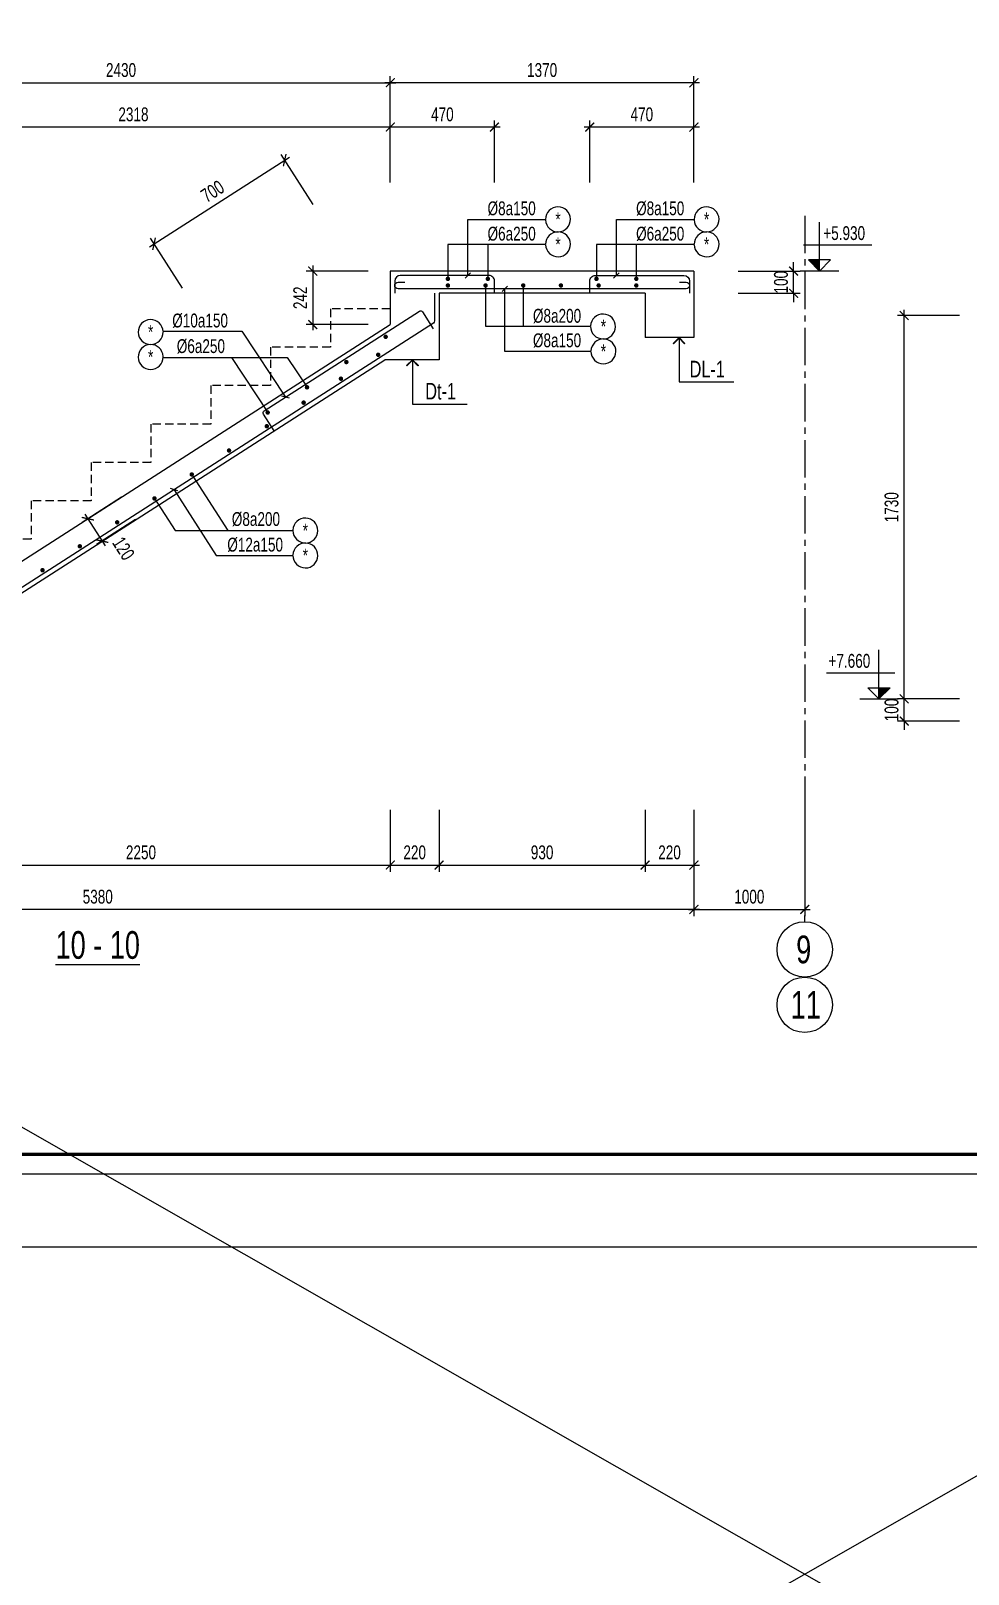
# Model space of a CAD drawing. Header units: millimetres. Extents: x -77370 to 109412, y -14880 to 214694.
# Drawn here: x 8828 to 17287, y 38339 to 52268 of the extents above; entities that cross this region are included whole.
import ezdxf
from ezdxf.enums import TextEntityAlignment as Align

# ---------------------------------------------------------------- set-up
doc = ezdxf.new("R2010")
doc.units = ezdxf.units.MM
doc.header["$LTSCALE"] = 300
doc.header["$MEASUREMENT"] = 0
doc.header["$PDMODE"] = 66
doc.linetypes.add('CENTER2', pattern=[1.125, 0.75, -0.125, 0.125, -0.125])
doc.linetypes.add('HIDDEN', pattern=[0.375, 0.25, -0.125])
doc.layers.get('0').update_dxf_attribs({"linetype": 'CONTINUOUS'})
doc.layers.get('DEFPOINTS').update_dxf_attribs({"linetype": 'CONTINUOUS'})
for name, color, linetype in [('CDC-KHUNGTEN', 7, 'CONTINUOUS'), ('CDC.01.AXIS', 160, 'CENTER2'), ('CDC.02.DIM', 1, 'CONTINUOUS'), ('CDC.03.BORDER', 3, 'CONTINUOUS'), ('CDC.04.HIDDEN', 8, 'HIDDEN'), ('CDC.05.STEEL', 4, 'CONTINUOUS'), ('CDC.06.TEXT', 2, 'CONTINUOUS'), ('CDC.11.NOTE', 8, 'CONTINUOUS'), ('CDC.14.STEELNUM', 2, 'CONTINUOUS'), ('KCS_SNODE', 6, 'CONTINUOUS'), ('TEXTCOL_SHAPE', 6, 'CONTINUOUS')]:
    doc.layers.add(name, color=color, linetype=linetype)
doc.styles.add('KCS_SMTEXT', font='arial.ttf', dxfattribs={"width": 0.7})
doc.styles.add('SMTEXT', font='arial.ttf', dxfattribs={"width": 0.7})
doc.dimstyles.new('KCS_DIM25', dxfattribs={"dimscale": 2, "dimtxt": 62.5, "dimasz": 40, "dimexe": 30, "dimexo": 0, "dimgap": 25, "dimtad": 1, "dimdec": 0, "dimlfac": 0.5, "dimzin": 13, "dimdsep": 46, "dimtxsty": 'KCS_SMTEXT', "dimblk": 'ARCHTICK', "dimcen": 0, "dimdle": 25, "dimclrd": 1, "dimclre": 1, "dimclrt": 2, "dimadec": 0, "dimazin": 0, "dimtfac": 1, "dimtdec": 0, "dimtix": 1, "dimtmove": 2, "dimatfit": 3, "dimfxl": 1, "dimtolj": 1, "dimtzin": 13, "dimarcsym": 0})

# ---------------------------------------------------------------- blocks, each defined once
blk = doc.blocks.new('_ArchTick')
at = {"color": 0, "linetype": 'ByBlock', "const_width": 0.15}
blk.add_lwpolyline([(-0.5, -0.5), (0.5, 0.5)], dxfattribs=at)
blk = doc.blocks.new('*D60')
at = {"layer": 'CDC.02.DIM', "color": 1, "lineweight": -2, "transparency": 16777216}
for p, q in [((15712, 50100), (15712, 50180)), ((15212, 50100), (15772, 50100)), ((15712, 49900), (15712, 50100)), ((15212, 49900), (15772, 49900)), ((15712, 49900), (15712, 49820))]:
    blk.add_line(p, q, dxfattribs=at)
at = {"layer": 'DEFPOINTS', "color": 0, "transparency": 16777216}
for p in [(15212, 50100), (15712, 50100), (15212, 49900)]:
    blk.add_point(p, dxfattribs=at)
at = {"layer": 'CDC.02.DIM', "color": 1, "lineweight": -2, "transparency": 16777216, "xscale": 80, "yscale": 80, "zscale": 80}
for p, rotation in [((15712, 50100), 270), ((15712, 49900), 90)]:
    blk.add_blockref('_ArchTick', p, dxfattribs=dict(at, rotation=rotation))
at = {"layer": 'CDC.02.DIM', "color": 2, "transparency": 16777216, "insert": (15598, 50000), "char_height": 125, "attachment_point": 5, "rotation": 90, "style": 'KCS_SMTEXT'}
blk.add_mtext('\\A1;100', dxfattribs=at)
blk = doc.blocks.new('*D64')
at = {"layer": 'CDC.02.DIM', "color": 1, "lineweight": -2, "transparency": 16777216}
for p, q in [((14812, 45239), (14812, 44279)), ((15812, 45239), (15812, 44279)), ((14762, 44339), (15862, 44339))]:
    blk.add_line(p, q, dxfattribs=at)
at = {"layer": 'DEFPOINTS', "color": 0, "transparency": 16777216}
for p in [(14812, 45239), (15812, 45239), (15812, 44339)]:
    blk.add_point(p, dxfattribs=at)
at = {"layer": 'CDC.02.DIM', "color": 1, "lineweight": -2, "transparency": 16777216, "xscale": 80, "yscale": 80, "zscale": 80, "rotation": 180}
blk.add_blockref('_ArchTick', (14812, 44339), dxfattribs=at)
at = {"layer": 'CDC.02.DIM', "color": 1, "lineweight": -2, "transparency": 16777216, "xscale": 80, "yscale": 80, "zscale": 80}
blk.add_blockref('_ArchTick', (15812, 44339), dxfattribs=at)
at = {"layer": 'CDC.02.DIM', "color": 2, "transparency": 16777216, "insert": (15312, 44453), "char_height": 125, "attachment_point": 5, "style": 'KCS_SMTEXT'}
blk.add_mtext('\\A1;{\\C7;1000}', dxfattribs=at)
blk = doc.blocks.new('*D65')
at = {"layer": 'CDC.02.DIM', "color": 1, "lineweight": -2, "transparency": 16777216}
for p, q in [((4052, 45239), (4052, 44279)), ((14812, 45239), (14812, 44279)), ((14862, 44339), (4002, 44339))]:
    blk.add_line(p, q, dxfattribs=at)
at = {"layer": 'DEFPOINTS', "color": 0, "transparency": 16777216}
for p in [(4052, 45239), (14812, 45239), (4052, 44339)]:
    blk.add_point(p, dxfattribs=at)
at = {"layer": 'CDC.02.DIM', "color": 1, "lineweight": -2, "transparency": 16777216, "xscale": 80, "yscale": 80, "zscale": 80, "rotation": 180}
blk.add_blockref('_ArchTick', (4052, 44339), dxfattribs=at)
at = {"layer": 'CDC.02.DIM', "color": 1, "lineweight": -2, "transparency": 16777216, "xscale": 80, "yscale": 80, "zscale": 80}
blk.add_blockref('_ArchTick', (14812, 44339), dxfattribs=at)
at = {"layer": 'CDC.02.DIM', "color": 2, "transparency": 16777216, "insert": (9432, 44453), "char_height": 125, "attachment_point": 5, "style": 'KCS_SMTEXT'}
blk.add_mtext('\\A1;5380', dxfattribs=at)
blk = doc.blocks.new('*D67')
at = {"layer": 'CDC.02.DIM', "color": 1, "lineweight": -2, "transparency": 16777216}
for p, q in [((12072, 45239), (12072, 44679)), ((12512, 45239), (12512, 44679)), ((12022, 44739), (12562, 44739))]:
    blk.add_line(p, q, dxfattribs=at)
at = {"layer": 'DEFPOINTS', "color": 0, "transparency": 16777216}
for p in [(12072, 45239), (12512, 45239), (12512, 44739)]:
    blk.add_point(p, dxfattribs=at)
at = {"layer": 'CDC.02.DIM', "color": 1, "lineweight": -2, "transparency": 16777216, "xscale": 80, "yscale": 80, "zscale": 80, "rotation": 180}
blk.add_blockref('_ArchTick', (12072, 44739), dxfattribs=at)
at = {"layer": 'CDC.02.DIM', "color": 1, "lineweight": -2, "transparency": 16777216, "xscale": 80, "yscale": 80, "zscale": 80}
blk.add_blockref('_ArchTick', (12512, 44739), dxfattribs=at)
at = {"layer": 'CDC.02.DIM', "color": 2, "transparency": 16777216, "insert": (12292, 44853), "char_height": 125, "attachment_point": 5, "style": 'KCS_SMTEXT'}
blk.add_mtext('\\A1;220', dxfattribs=at)
blk = doc.blocks.new('*D68')
at = {"layer": 'CDC.02.DIM', "color": 1, "lineweight": -2, "transparency": 16777216}
for p, q in [((14372, 45239), (14372, 44679)), ((14812, 45239), (14812, 44679)), ((14322, 44739), (14862, 44739))]:
    blk.add_line(p, q, dxfattribs=at)
at = {"layer": 'DEFPOINTS', "color": 0, "transparency": 16777216}
for p in [(14372, 45239), (14812, 45239), (14812, 44739)]:
    blk.add_point(p, dxfattribs=at)
at = {"layer": 'CDC.02.DIM', "color": 1, "lineweight": -2, "transparency": 16777216, "xscale": 80, "yscale": 80, "zscale": 80, "rotation": 180}
blk.add_blockref('_ArchTick', (14372, 44739), dxfattribs=at)
at = {"layer": 'CDC.02.DIM', "color": 1, "lineweight": -2, "transparency": 16777216, "xscale": 80, "yscale": 80, "zscale": 80}
blk.add_blockref('_ArchTick', (14812, 44739), dxfattribs=at)
at = {"layer": 'CDC.02.DIM', "color": 2, "transparency": 16777216, "insert": (14592, 44853), "char_height": 125, "attachment_point": 5, "style": 'KCS_SMTEXT'}
blk.add_mtext('\\A1;220', dxfattribs=at)
blk = doc.blocks.new('*D79')
at = {"layer": 'CDC.02.DIM', "color": 1, "lineweight": -2, "transparency": 16777216}
for p, q in [((16710, 46239), (16710, 46319)), ((17210, 46239), (16650, 46239)), ((16710, 46039), (16710, 46239)), ((17210, 46039), (16650, 46039)), ((16710, 46039), (16710, 45959))]:
    blk.add_line(p, q, dxfattribs=at)
at = {"layer": 'DEFPOINTS', "color": 0, "transparency": 16777216}
for p in [(16710, 46239), (17210, 46239), (17210, 46039)]:
    blk.add_point(p, dxfattribs=at)
at = {"layer": 'CDC.02.DIM', "color": 1, "lineweight": -2, "transparency": 16777216, "xscale": 80, "yscale": 80, "zscale": 80}
for p, rotation in [((16710, 46239), 270), ((16710, 46039), 90)]:
    blk.add_blockref('_ArchTick', p, dxfattribs=dict(at, rotation=rotation))
at = {"layer": 'CDC.02.DIM', "color": 2, "transparency": 16777216, "insert": (16596, 46139), "char_height": 125, "attachment_point": 5, "rotation": 90, "style": 'KCS_SMTEXT'}
blk.add_mtext('\\A1;100', dxfattribs=at)
blk = doc.blocks.new('*D80')
at = {"layer": 'CDC.02.DIM', "color": 1, "lineweight": -2, "transparency": 16777216}
for p, q in [((16710, 46189), (16710, 49749)), ((17210, 49699), (16650, 49699)), ((17210, 46239), (16650, 46239))]:
    blk.add_line(p, q, dxfattribs=at)
at = {"layer": 'DEFPOINTS', "color": 0, "transparency": 16777216}
for p in [(16710, 49699), (17210, 49699), (17210, 46239)]:
    blk.add_point(p, dxfattribs=at)
at = {"layer": 'CDC.02.DIM', "color": 1, "lineweight": -2, "transparency": 16777216, "xscale": 80, "yscale": 80, "zscale": 80}
for p, rotation in [((16710, 49699), 90), ((16710, 46239), 270)]:
    blk.add_blockref('_ArchTick', p, dxfattribs=dict(at, rotation=rotation))
at = {"layer": 'CDC.02.DIM', "color": 2, "transparency": 16777216, "insert": (16596, 47969), "char_height": 125, "attachment_point": 5, "rotation": 90, "style": 'KCS_SMTEXT'}
blk.add_mtext('\\A1;1730', dxfattribs=at)
blk = doc.blocks.new('*D98')
at = {"layer": 'CDC.02.DIM', "color": 1, "lineweight": -2, "transparency": 16777216}
for p, q in [((9898, 50319), (11161, 51129)), ((11376, 50702), (11086, 51153)), ((10197, 49946), (9908, 50396))]:
    blk.add_line(p, q, dxfattribs=at)
at = {"layer": 'DEFPOINTS', "color": 0, "transparency": 16777216}
for p in [(11119, 51102), (11376, 50702), (10197, 49946)]:
    blk.add_point(p, dxfattribs=at)
at = {"layer": 'CDC.02.DIM', "color": 1, "lineweight": -2, "transparency": 16777216, "xscale": 80, "yscale": 80, "zscale": 80}
for p, rotation in [((11119, 51102), 32.69946113714801), ((9940, 50346), 212.699461137148)]:
    blk.add_blockref('_ArchTick', p, dxfattribs=dict(at, rotation=rotation))
at = {"layer": 'CDC.02.DIM', "color": 2, "transparency": 16777216, "insert": (10468, 50820), "char_height": 125, "attachment_point": 5, "rotation": 32.6995, "style": 'KCS_SMTEXT'}
blk.add_mtext('\\A1;700', dxfattribs=at)
blk = doc.blocks.new('*D100')
at = {"layer": 'CDC.02.DIM', "color": 1, "lineweight": -2, "transparency": 16777216}
for p, q in [((9645, 48059), (9292, 47832)), ((9316, 47907), (9499, 47621)), ((9774, 47857), (9422, 47631))]:
    blk.add_line(p, q, dxfattribs=at)
at = {"layer": 'DEFPOINTS', "color": 0, "transparency": 16777216}
for p in [(9645, 48059), (9774, 47857), (9472, 47663)]:
    blk.add_point(p, dxfattribs=at)
at = {"layer": 'CDC.02.DIM', "color": 1, "lineweight": -2, "transparency": 16777216, "xscale": 80, "yscale": 80, "zscale": 80}
for p, rotation in [((9343, 47865), 122.6994611315348), ((9472, 47663), 302.6994611315349)]:
    blk.add_blockref('_ArchTick', p, dxfattribs=dict(at, rotation=rotation))
at = {"layer": 'CDC.02.DIM', "color": 2, "transparency": 16777216, "insert": (9664, 47596), "char_height": 125, "attachment_point": 5, "rotation": 302.6995, "style": 'KCS_SMTEXT'}
blk.add_mtext('\\A1;120', dxfattribs=at)
blk = doc.blocks.new('*D113')
at = {"layer": 'CDC.02.DIM', "color": 1, "lineweight": -2, "transparency": 16777216}
for p, q in [((7212, 51300), (7212, 51860)), ((12072, 51300), (12072, 51860)), ((7162, 51800), (12122, 51800))]:
    blk.add_line(p, q, dxfattribs=at)
at = {"layer": 'DEFPOINTS', "color": 0, "transparency": 16777216}
for p in [(12072, 51800), (7212, 51300), (12072, 51300)]:
    blk.add_point(p, dxfattribs=at)
at = {"layer": 'CDC.02.DIM', "color": 1, "lineweight": -2, "transparency": 16777216, "xscale": 80, "yscale": 80, "zscale": 80, "rotation": 180}
blk.add_blockref('_ArchTick', (7212, 51800), dxfattribs=at)
at = {"layer": 'CDC.02.DIM', "color": 1, "lineweight": -2, "transparency": 16777216, "xscale": 80, "yscale": 80, "zscale": 80}
blk.add_blockref('_ArchTick', (12072, 51800), dxfattribs=at)
at = {"layer": 'CDC.02.DIM', "color": 2, "transparency": 16777216, "insert": (9642, 51914), "char_height": 125, "attachment_point": 5, "style": 'KCS_SMTEXT'}
blk.add_mtext('\\A1;2430', dxfattribs=at)
blk = doc.blocks.new('*D114')
at = {"layer": 'CDC.02.DIM', "color": 1, "lineweight": -2, "transparency": 16777216}
for p, q in [((12072, 51300), (12072, 51860)), ((14812, 51300), (14812, 51860)), ((14862, 51800), (12022, 51800))]:
    blk.add_line(p, q, dxfattribs=at)
at = {"layer": 'DEFPOINTS', "color": 0, "transparency": 16777216}
for p in [(12072, 51800), (12072, 51300), (14812, 51300)]:
    blk.add_point(p, dxfattribs=at)
at = {"layer": 'CDC.02.DIM', "color": 1, "lineweight": -2, "transparency": 16777216, "xscale": 80, "yscale": 80, "zscale": 80, "rotation": 180}
blk.add_blockref('_ArchTick', (12072, 51800), dxfattribs=at)
at = {"layer": 'CDC.02.DIM', "color": 1, "lineweight": -2, "transparency": 16777216, "xscale": 80, "yscale": 80, "zscale": 80}
blk.add_blockref('_ArchTick', (14812, 51800), dxfattribs=at)
at = {"layer": 'CDC.02.DIM', "color": 2, "transparency": 16777216, "insert": (13442, 51914), "char_height": 125, "attachment_point": 5, "style": 'KCS_SMTEXT'}
blk.add_mtext('\\A1;1370', dxfattribs=at)
blk = doc.blocks.new('*D115')
at = {"layer": 'CDC.02.DIM', "color": 1, "lineweight": -2, "transparency": 16777216}
for p, q in [((14862, 51400), (13822, 51400)), ((13872, 50900), (13872, 51460)), ((14812, 50900), (14812, 51460))]:
    blk.add_line(p, q, dxfattribs=at)
at = {"layer": 'DEFPOINTS', "color": 0, "transparency": 16777216}
for p in [(13872, 51400), (13872, 50900), (14812, 50900)]:
    blk.add_point(p, dxfattribs=at)
at = {"layer": 'CDC.02.DIM', "color": 1, "lineweight": -2, "transparency": 16777216, "xscale": 80, "yscale": 80, "zscale": 80, "rotation": 180}
blk.add_blockref('_ArchTick', (13872, 51400), dxfattribs=at)
at = {"layer": 'CDC.02.DIM', "color": 1, "lineweight": -2, "transparency": 16777216, "xscale": 80, "yscale": 80, "zscale": 80}
blk.add_blockref('_ArchTick', (14812, 51400), dxfattribs=at)
at = {"layer": 'CDC.02.DIM', "color": 2, "transparency": 16777216, "insert": (14342, 51514), "char_height": 125, "attachment_point": 5, "style": 'KCS_SMTEXT'}
blk.add_mtext('\\A1;470', dxfattribs=at)
blk = doc.blocks.new('*D116')
at = {"layer": 'CDC.02.DIM', "color": 1, "lineweight": -2, "transparency": 16777216}
for p, q in [((13062, 51400), (12022, 51400)), ((12072, 50900), (12072, 51460)), ((13012, 50900), (13012, 51460))]:
    blk.add_line(p, q, dxfattribs=at)
at = {"layer": 'DEFPOINTS', "color": 0, "transparency": 16777216}
for p in [(12072, 51400), (12072, 50900), (13012, 50900)]:
    blk.add_point(p, dxfattribs=at)
at = {"layer": 'CDC.02.DIM', "color": 1, "lineweight": -2, "transparency": 16777216, "xscale": 80, "yscale": 80, "zscale": 80, "rotation": 180}
blk.add_blockref('_ArchTick', (12072, 51400), dxfattribs=at)
at = {"layer": 'CDC.02.DIM', "color": 1, "lineweight": -2, "transparency": 16777216, "xscale": 80, "yscale": 80, "zscale": 80}
blk.add_blockref('_ArchTick', (13012, 51400), dxfattribs=at)
at = {"layer": 'CDC.02.DIM', "color": 2, "transparency": 16777216, "insert": (12542, 51514), "char_height": 125, "attachment_point": 5, "style": 'KCS_SMTEXT'}
blk.add_mtext('\\A1;470', dxfattribs=at)
blk = doc.blocks.new('*D183')
at = {"layer": 'CDC.02.DIM', "color": 1, "lineweight": -2, "transparency": 16777216}
for p, q in [((12512, 45239), (12512, 44679)), ((14372, 45239), (14372, 44679)), ((12462, 44739), (14422, 44739))]:
    blk.add_line(p, q, dxfattribs=at)
at = {"layer": 'DEFPOINTS', "color": 0, "transparency": 16777216}
for p in [(12512, 45239), (14372, 45239), (14372, 44739)]:
    blk.add_point(p, dxfattribs=at)
at = {"layer": 'CDC.02.DIM', "color": 1, "lineweight": -2, "transparency": 16777216, "xscale": 80, "yscale": 80, "zscale": 80, "rotation": 180}
blk.add_blockref('_ArchTick', (12512, 44739), dxfattribs=at)
at = {"layer": 'CDC.02.DIM', "color": 1, "lineweight": -2, "transparency": 16777216, "xscale": 80, "yscale": 80, "zscale": 80}
blk.add_blockref('_ArchTick', (14372, 44739), dxfattribs=at)
at = {"layer": 'CDC.02.DIM', "color": 2, "transparency": 16777216, "insert": (13442, 44853), "char_height": 125, "attachment_point": 5, "style": 'KCS_SMTEXT'}
blk.add_mtext('\\A1;930', dxfattribs=at)
blk = doc.blocks.new('*D185')
at = {"layer": 'CDC.02.DIM', "color": 1, "lineweight": -2, "transparency": 16777216}
for p, q in [((7572, 45239), (7572, 44679)), ((12072, 45239), (12072, 44679)), ((7522, 44739), (12122, 44739))]:
    blk.add_line(p, q, dxfattribs=at)
at = {"layer": 'DEFPOINTS', "color": 0, "transparency": 16777216}
for p in [(7572, 45239), (12072, 45239), (12072, 44739)]:
    blk.add_point(p, dxfattribs=at)
at = {"layer": 'CDC.02.DIM', "color": 1, "lineweight": -2, "transparency": 16777216, "xscale": 80, "yscale": 80, "zscale": 80, "rotation": 180}
blk.add_blockref('_ArchTick', (7572, 44739), dxfattribs=at)
at = {"layer": 'CDC.02.DIM', "color": 1, "lineweight": -2, "transparency": 16777216, "xscale": 80, "yscale": 80, "zscale": 80}
blk.add_blockref('_ArchTick', (12072, 44739), dxfattribs=at)
at = {"layer": 'CDC.02.DIM', "color": 2, "transparency": 16777216, "insert": (9822, 44853), "char_height": 125, "attachment_point": 5, "style": 'KCS_SMTEXT'}
blk.add_mtext('\\A1;2250', dxfattribs=at)
blk = doc.blocks.new('*D1436')
at = {"layer": 'CDC.02.DIM', "color": 1, "lineweight": -2, "transparency": 16777216}
for p, q in [((12122, 51400), (7385, 51400)), ((7435, 50900), (7435, 51460)), ((12072, 50900), (12072, 51460))]:
    blk.add_line(p, q, dxfattribs=at)
at = {"layer": 'DEFPOINTS', "color": 0, "transparency": 16777216}
for p in [(7435, 51400), (7435, 50900), (12072, 50900)]:
    blk.add_point(p, dxfattribs=at)
at = {"layer": 'CDC.02.DIM', "color": 1, "lineweight": -2, "transparency": 16777216, "xscale": 80, "yscale": 80, "zscale": 80, "rotation": 180}
blk.add_blockref('_ArchTick', (7435, 51400), dxfattribs=at)
at = {"layer": 'CDC.02.DIM', "color": 1, "lineweight": -2, "transparency": 16777216, "xscale": 80, "yscale": 80, "zscale": 80}
blk.add_blockref('_ArchTick', (12072, 51400), dxfattribs=at)
at = {"layer": 'CDC.02.DIM', "color": 2, "transparency": 16777216, "insert": (9754, 51514), "char_height": 125, "attachment_point": 5, "style": 'KCS_SMTEXT'}
blk.add_mtext('\\A1;2318', dxfattribs=at)
blk = doc.blocks.new('*D1437')
at = {"layer": 'CDC.02.DIM', "color": 1, "lineweight": -2, "transparency": 16777216}
for p, q in [((11372, 50150), (11372, 49567)), ((11872, 50100), (11312, 50100)), ((11872, 49617), (11312, 49617))]:
    blk.add_line(p, q, dxfattribs=at)
at = {"layer": 'DEFPOINTS', "color": 0, "transparency": 16777216}
for p in [(11872, 50100), (11372, 49617), (11872, 49617)]:
    blk.add_point(p, dxfattribs=at)
at = {"layer": 'CDC.02.DIM', "color": 1, "lineweight": -2, "transparency": 16777216, "xscale": 80, "yscale": 80, "zscale": 80}
for p, rotation in [((11372, 50100), 90), ((11372, 49617), 270)]:
    blk.add_blockref('_ArchTick', p, dxfattribs=dict(at, rotation=rotation))
at = {"layer": 'CDC.02.DIM', "color": 2, "transparency": 16777216, "insert": (11259, 49859), "char_height": 125, "attachment_point": 5, "rotation": 90, "style": 'KCS_SMTEXT'}
blk.add_mtext('\\A1;242', dxfattribs=at)
blk = doc.blocks.new('Khung tên chuẩn')
at = {"layer": 'CDC-KHUNGTEN', "color": 8}
blk.add_lwpolyline([(75096, 1100), (83000, 1100), (83000, 58300), (3000, 58300), (3000, 1100), (75096, 1100)], dxfattribs=at)
at = {"layer": 'CDC-KHUNGTEN', "color": 255, "lineweight": 60}
blk.add_lwpolyline([(74900, 1400), (74900, 58000), (3300, 58000), (3300, 1400), (74900, 1400)], close=True, dxfattribs=at)
at = {"layer": 'DEFPOINTS', "color": 1, "ltscale": 0.2}
blk.add_lwpolyline([(0, 0), (0, 59400), (84100, 59400), (84100, 0), (0, 0)], close=True, dxfattribs=at)

msp = doc.modelspace()

# ---------------------------------------------------------------- linework, layer by layer
at = {"layer": 'CDC.01.AXIS', "ltscale": 1.5}
msp.add_line((15812, 50600.3), (15812, 45239.5), dxfattribs=at)
at = {"layer": 'CDC.02.DIM', "color": 1, "linetype": 'ByBlock'}
for p, q in [((15945.3, 50100.3), (15945.3, 50541.5)), ((16418.6, 50333.8), (15801.4, 50333.8)), ((16045.9, 50201), (15844.6, 50201)), ((15945.3, 50100.3), (15844.6, 50201)), ((15945.3, 50100.3), (16045.9, 50201)), ((16118.5, 50100.3), (15772, 50100.3)), ((16481.8, 46239.5), (16481.8, 46680.7)), ((16008.4, 46473), (16625.7, 46473)), ((16381.2, 46340.1), (16582.5, 46340.1)), ((16481.8, 46239.5), (16381.2, 46340.1)), ((16481.8, 46239.5), (16582.5, 46340.1)), ((16308.6, 46239.5), (16655, 46239.5))]:
    msp.add_line(p, q, dxfattribs=at)
at = {"layer": 'CDC.02.DIM'}
msp.add_line((15812, 44227.7), (15812, 44282.7), dxfattribs=at)
for centre in [(15812, 43977.7), (15812, 43477.7)]:
    msp.add_circle(centre, 250, dxfattribs=at)
for points in [[(15844.6, 50201), (15945.3, 50100.3), (15945.3, 50201)], [(16582.5, 46340.1), (16481.8, 46239.5), (16481.8, 46340.1)]]:
    msp.add_solid(points, dxfattribs=at)
at = {"layer": 'CDC.03.BORDER'}
for p, q in [((12072, 50100.3), (12072, 49617)), ((14812, 50100.3), (12072, 50100.3)), ((14812, 50100.3), (14812, 49500.3)), ((12512, 49900.3), (12512, 49300.3)), ((14372, 49900.3), (12512, 49900.3)), ((14372, 49900.3), (14372, 49500.3)), ((7435.2, 46640.3), (12072, 49617)), ((14812, 49500.3), (14372, 49500.3)), ((7567.9, 46440.3), (12022.9, 49300.3)), ((12512, 49300.3), (12022.9, 49300.3))]:
    msp.add_line(p, q, dxfattribs=at)
at = {"layer": 'CDC.04.HIDDEN'}
msp.add_lwpolyline([(12072, 49759.6), (11532, 49759.6), (11532, 49413), (10992, 49413), (10992, 49066.3), (10452, 49066.3), (10452, 48719.6), (9912, 48719.6), (9912, 48373), (9372, 48373), (9372, 48026.3), (8832, 48026.3), (8832, 47679.6), (8292, 47679.6), (8292, 47333), (7752, 47333), (7752, 46986.3), (7212, 46986.3), (7212, 46640.3)], dxfattribs=at)
at = {"layer": 'CDC.05.STEEL'}
for points in [[(13012, 49900.3), (13012, 50010.3, 0.4142137), (12962, 50060.3), (12162, 50060.3, 0.4142134), (12112, 50010.3), (12112, 49900.3)], [(13872, 49900.3), (13872, 50010.3, -0.4142137), (13922, 50060.3), (14722, 50060.3, -0.4142134), (14772, 50010.3), (14772, 49900.3)]]:
    msp.add_lwpolyline(points, format="xyb", dxfattribs=at)
at = {"layer": 'CDC.05.STEEL', "elevation": 0}
for points in [[(12472, 49900.3), (12472, 49649.8, -0.255364), (12460.5, 49628.8), (7556.2, 46480.3), (6232, 46480.3)], [(14682, 50000.3), (14742, 50000.3, -1), (14742, 49940.3), (12142, 49940.3, -1), (12142, 50000.3), (12202, 50000.3)]]:
    msp.add_lwpolyline(points, format="xyb", dxfattribs=at)
at = {"layer": 'CDC.05.STEEL', "color": 4}
msp.add_lwpolyline([(11023.6, 48658.7), (10926.3, 48810.2, -0.4142136), (10932.4, 48837.9), (12334.1, 49737.7, -0.4142136), (12361.7, 49731.7), (12459, 49580.2)], format="xyb", dxfattribs=at)
at = {"layer": 'CDC.11.NOTE'}
for p, q in [((13473.1, 50340.3), (12591.9, 50340.3)), ((12591.9, 50340.3), (12591.9, 50030.3)), ((12951.9, 50340.3), (12951.9, 50030.3)), ((14813.5, 50340.3), (13932.3, 50340.3)), ((13932.3, 50340.3), (13932.3, 50030.3)), ((14292.3, 50340.3), (14292.3, 50030.3)), ((10021.7, 49558.4), (10731.9, 49558.4)), ((10731.9, 49558.4), (11127.6, 48962.5)), ((10021.9, 49320.6), (11141.8, 49320.6)), ((10120.4, 48126.4), (10501.1, 47533.4)), ((9944, 48048.9), (10130.5, 47758.4)), ((10130.5, 47758.4), (11193, 47758.4)), ((10501.1, 47533.4), (11193, 47533.4))]:
    msp.add_line(p, q, dxfattribs=at)
for points in [[(12771.9, 50060.3), (12771.9, 50565.3), (13473.1, 50565.3)], [(14112.3, 50060.3), (14112.3, 50565.3), (14813.5, 50565.3)], [(13878.9, 49600.3), (12935.6, 49600.3), (12935.6, 49970.3)], [(13882.8, 49375.3), (13105.2, 49375.3), (13105.2, 49940.3)], [(13274.8, 49600.3), (13274.8, 49964.3)], [(14678, 49500.3), (14731.1, 49447.3), (14727.5, 49443.7), (14678, 49495.3), (14628.5, 49443.7), (14625, 49447.3), (14678, 49500.3), (14678, 49099.5), (15171.4, 49099.5)], [(10637.7, 49320.6), (10967.1, 48824.5)], [(11141.8, 49320.6), (11320.5, 49051.4)], [(12272, 49300.3), (12325.1, 49247.3), (12321.5, 49243.7), (12272, 49295.3), (12222.5, 49243.7), (12219, 49247.3), (12272, 49300.3), (12272, 48899.5), (12765.4, 48899.5)], [(10289.7, 48250.1), (10605.8, 47758.4)]]:
    msp.add_lwpolyline(points, dxfattribs=at)
at = {"layer": 'CDC.11.NOTE', "color": 3}
for points in [[(12747.1, 50035.6), (12796.6, 50085.1)], [(14087.6, 50035.6), (14137.1, 50085.1)], [(13080.4, 49915.6), (13129.9, 49965.1)], [(11161, 48952.3), (11094.1, 48972.6)], [(10153.9, 48116.3), (10086.9, 48136.6)]]:
    msp.add_lwpolyline(points, dxfattribs=at)
at = {"layer": 'CDC.14.STEELNUM', "color": 8}
for centre, start, end in [((13585.5, 50566.7), 182.29244, 180), ((14926, 50566.7), 182.29244, 180), ((13585.5, 50341.7), 182.29244, 180), ((14926, 50341.7), 182.29244, 180), ((9909.5, 49550.1), 2.29244, 0), ((13991.4, 49600.3), 180, 177.70756), ((13995.3, 49375.3), 180, 177.70756), ((9909.5, 49325.1), 2.29244, 0), ((11305.5, 47758.4), 180, 177.70756), ((11305.5, 47533.4), 180, 177.70756)]:
    msp.add_arc(centre, 112.5, start, end, dxfattribs=at)
at = {"layer": 'KCS_SNODE', "const_width": 20, "elevation": 0}
for points in [[(12586, 50038.3, 1), (12598, 50022.3, 1)], [(12946, 50038.3, 1), (12958, 50022.3, 1)], [(13938, 50038.3, -1), (13926, 50022.3, -1)], [(14298, 50038.3, -1), (14286, 50022.3, -1)]]:
    msp.add_lwpolyline(points, format="xyb", close=True, dxfattribs=at)
at = {"layer": 'KCS_SNODE', "const_width": 20}
for points in [[(12586, 49962.3, -1), (12598, 49978.3, -1)], [(12926, 49962.3, -1), (12938, 49978.3, -1)], [(13266, 49962.3, -1), (13278, 49978.3, -1)], [(13606, 49962.3, -1), (13618, 49978.3, -1)], [(13946, 49962.3, -1), (13958, 49978.3, -1)], [(14298, 49962.3, 1), (14286, 49978.3, 1)], [(12036.1, 49515, -1), (12024.2, 49498.9, -1)], [(11972.9, 49347.1, 1), (11953.3, 49343, 1)], [(11681.2, 49287.1, -1), (11669.3, 49271.1, -1)], [(11326.2, 49059.3, -1), (11314.4, 49043.2, -1)], [(11636.3, 49131, 1), (11616.7, 49126.9, 1)], [(11299.7, 48914.9, 1), (11280.1, 48910.8, 1)], [(10971.3, 48831.5, -1), (10959.5, 48815.4, -1)], [(10967.4, 48701.7, 1), (10947.9, 48697.6, 1)], [(10626.4, 48482.7, 1), (10606.9, 48478.6, 1)], [(10289.8, 48266.7, 1), (10270.3, 48262.5, 1)], [(9953.2, 48050.6, 1), (9933.7, 48046.5, 1)], [(9616.6, 47834.5, 1), (9597, 47830.4, 1)], [(9280, 47618.4, 1), (9260.4, 47614.3, 1)], [(8943.4, 47402.3, 1), (8923.8, 47398.2, 1)]]:
    msp.add_lwpolyline(points, format="xyb", close=True, dxfattribs=at)
at = {"layer": 'TEXTCOL_SHAPE'}
for p, q in [((-77370.2, -14880), (108990, 91558.5)), ((-77370.2, 91558.5), (108990, -14880))]:
    msp.add_line(p, q, dxfattribs=at)

# ---------------------------------------------------------------- block references
at = {"xscale": 0.5999999999985448, "yscale": 0.5999999999985448, "zscale": 0.5999999999985448}
msp.add_blockref('Khung tên chuẩn', (0, 41291), dxfattribs=at)

# ---------------------------------------------------------------- texts
at = {"layer": 'CDC.02.DIM', "color": 2, "linetype": 'ByBlock', "style": 'SMTEXT', "width": 0.7}
for s, p in [('+5.930', (15979.5, 50380.5)), ('    +7.660', (15890.5, 46519.7))]:
    msp.add_text(s, height=125, dxfattribs=at).set_placement(p)
at = {"layer": 'CDC.02.DIM', "color": 4, "style": 'SMTEXT', "width": 0.7}
for s, p in [('9', (15802.6, 43977.7)), ('11', (15821.5, 43477.7))]:
    msp.add_text(s, height=250, dxfattribs=at).set_placement(p, align=Align.MIDDLE)
at = {"layer": 'CDC.06.TEXT', "color": 2, "linetype": 'ByBlock', "style": 'SMTEXT', "width": 0.7}
for s, p in [('%%C8a150', (13167.2, 50666.9)), ('%%C8a150', (14507.7, 50666.9)), ('%%C6a250', (13167.2, 50438.1)), ('%%C6a250', (14507.7, 50438.1)), ('%%C8a200', (13576.8, 49696.7)), ('%%C10a150', (10355.7, 49654.2)), ('%%C6a250', (10362.6, 49423.2)), ('%%C8a150', (13576.8, 49475.4)), ('%%C8a200', (10859.3, 47862.5)), ('%%C12a150', (10852.4, 47631.5))]:
    msp.add_text(s, height=125, dxfattribs=at).set_placement(p, align=Align.MIDDLE)
at = {"layer": 'CDC.06.TEXT', "style": 'SMTEXT', "width": 0.7}
for s, p in [('DL-1', (14932.3, 49215.7)), ('Dt-1', (12526.3, 49015.7))]:
    msp.add_text(s, height=150, dxfattribs=at).set_placement(p, align=Align.MIDDLE)
at = {"layer": 'CDC.06.TEXT', "color": 4, "linetype": 'ByBlock', "style": 'SMTEXT', "width": 0.7}
msp.add_text('%%U10 - 10', height=250, dxfattribs=at).set_placement((9432, 44018.1), align=Align.MIDDLE)
at = {"layer": 'CDC.14.STEELNUM', "linetype": 'ByBlock', "style": 'SMTEXT', "width": 0.7}
for p in [(13585.5, 50566.7), (14926, 50566.7), (13585.5, 50341.7), (14926, 50341.7), (9909.5, 49550.1), (13995.3, 49600.3), (9909.5, 49325.1), (13995.3, 49375.3), (11305.5, 47758.4), (11305.5, 47533.4)]:
    msp.add_text('*', height=125, dxfattribs=at).set_placement(p, align=Align.MIDDLE)

# ---------------------------------------------------------------- dimensions: what is measured, and where the dimension line sits
at = {"layer": 'CDC.02.DIM'}
for base, p1, p2, angle, picture, middle in [((12072, 51800.3), (7212, 51300.3), (12072, 51300.3), 180, '*D113', (9642, 51914.2)), ((11118.6, 51102.2), (10197.4, 49945.7), (11375.5, 50702), 32.69946, '*D98', (10468, 50819.9)), ((11372, 49617), (11872, 50100.3), (11872, 49617), 90, '*D1437', (11259.3, 49858.7)), ((15712, 50100.3), (15212, 49900.3), (15212, 50100.3), 270, '*D60', (15598.2, 50000.3)), ((16710, 49699.5), (17210, 46239.5), (17210, 49699.5), 270, '*D80', (16596.2, 47969.5)), ((16710, 46239.5), (17210, 46039.5), (17210, 46239.5), 270, '*D79', (16596.2, 46139.5)), ((12072, 44739.5), (7571.9, 45239.5), (12072, 45239.5), 180, '*D185', (9822, 44853.3)), ((12512, 44739.5), (12072, 45239.5), (12512, 45239.5), 180, '*D67', (12292, 44853.3)), ((14372, 44739.5), (12512, 45239.5), (14372, 45239.5), 180, '*D183', (13442, 44853.3)), ((14812, 44739.5), (14372, 45239.5), (14812, 45239.5), 180, '*D68', (14592, 44853.3))]:
    dim = msp.add_linear_dim(base=base, p1=p1, p2=p2, angle=angle, dimstyle='KCS_DIM25', dxfattribs=at)
    dim.commit()
    dim.dimension.update_dxf_attribs({"geometry": picture, "text_midpoint": middle})
for base, p1, p2, picture, middle in [((12072, 51800.3), (14812, 51300.3), (12072, 51300.3), '*D114', (13442, 51914.2)), ((7435.2, 51400.3), (12072, 50900.3), (7435.2, 50900.3), '*D1436', (9753.6, 51514.2)), ((12072, 51400.3), (13012, 50900.3), (12072, 50900.3), '*D116', (12542, 51514.1)), ((13872, 51400.3), (14812, 50900.3), (13872, 50900.3), '*D115', (14342, 51514.1)), ((4052, 44339.5), (14812, 45239.5), (4052, 45239.5), '*D65', (9432, 44453.3))]:
    dim = msp.add_linear_dim(base=base, p1=p1, p2=p2, dimstyle='KCS_DIM25', dxfattribs=at)
    dim.commit()
    dim.dimension.update_dxf_attribs({"geometry": picture, "text_midpoint": middle})
dim = msp.add_linear_dim(base=(9472.4, 47662.9), p1=(9644.8, 48058.8), p2=(9774.4, 47856.8), angle=122.69946, dimstyle='KCS_DIM25', dxfattribs=at)
dim.commit()
dim.dimension.update_dxf_attribs({"geometry": '*D100', "text_midpoint": (9664.2, 47595.5), "dimtype": 160})
dim = msp.add_linear_dim(base=(15812, 44339.5), p1=(14812, 45239.5), p2=(15812, 45239.5), angle=180, text='{\\C7;1000}', dimstyle='KCS_DIM25', dxfattribs=at)
dim.commit()
dim.dimension.update_dxf_attribs({"geometry": '*D64', "text_midpoint": (15312, 44453.3)})

doc.saveas('drawing.dxf')
